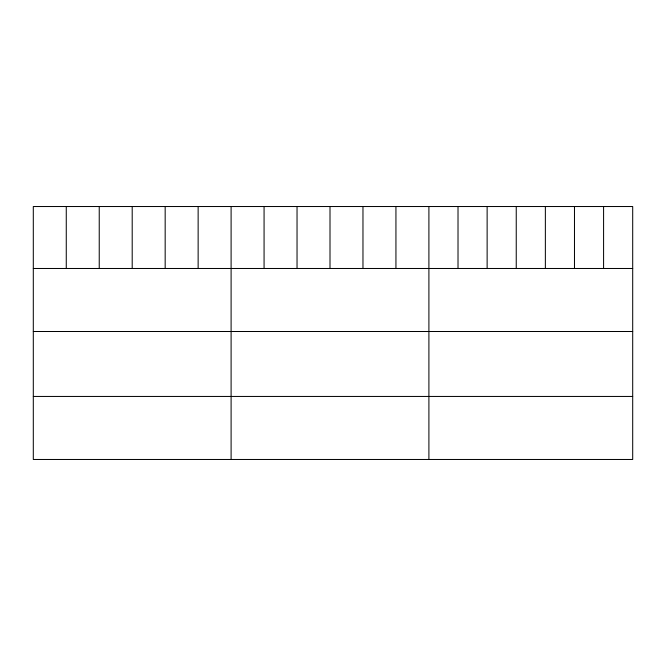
<?xml version="1.0" encoding="UTF-8"?>
<svg xmlns="http://www.w3.org/2000/svg" width="666" height="666" viewBox="0 0 666 666"><rect width="100%" height="100%" fill="white"/><g stroke="black" fill="none" stroke-linecap="round" stroke-linejoin="round"><path stroke-width="1" d="M632.7 268.481L632.7 459.473L33.3 459.473L33.3 206.527L632.7 206.527L632.7 268.481L33.3 268.481M33.3 331.502L632.7 331.502M33.3 396.445L632.7 396.445M603.587 206.527L603.587 268.481M574.475 206.527L574.475 268.481M545.362 206.527L545.362 268.481M516.242 206.527L516.242 268.481M487.129 206.527L487.129 268.481M458.017 206.527L458.017 268.481M428.904 206.527L428.904 459.473M395.937 206.527L395.937 268.481M362.97 206.527L362.97 268.481M330.003 206.527L330.003 268.481M297.036 206.527L297.036 268.481M264.069 206.527L264.069 268.481M231.102 206.527L231.102 459.473M198.135 206.527L198.135 268.481M165.168 206.527L165.168 268.481M132.201 206.527L132.201 268.481M99.234 206.527L99.234 268.481M66.267 206.527L66.267 268.481"/></g></svg>
